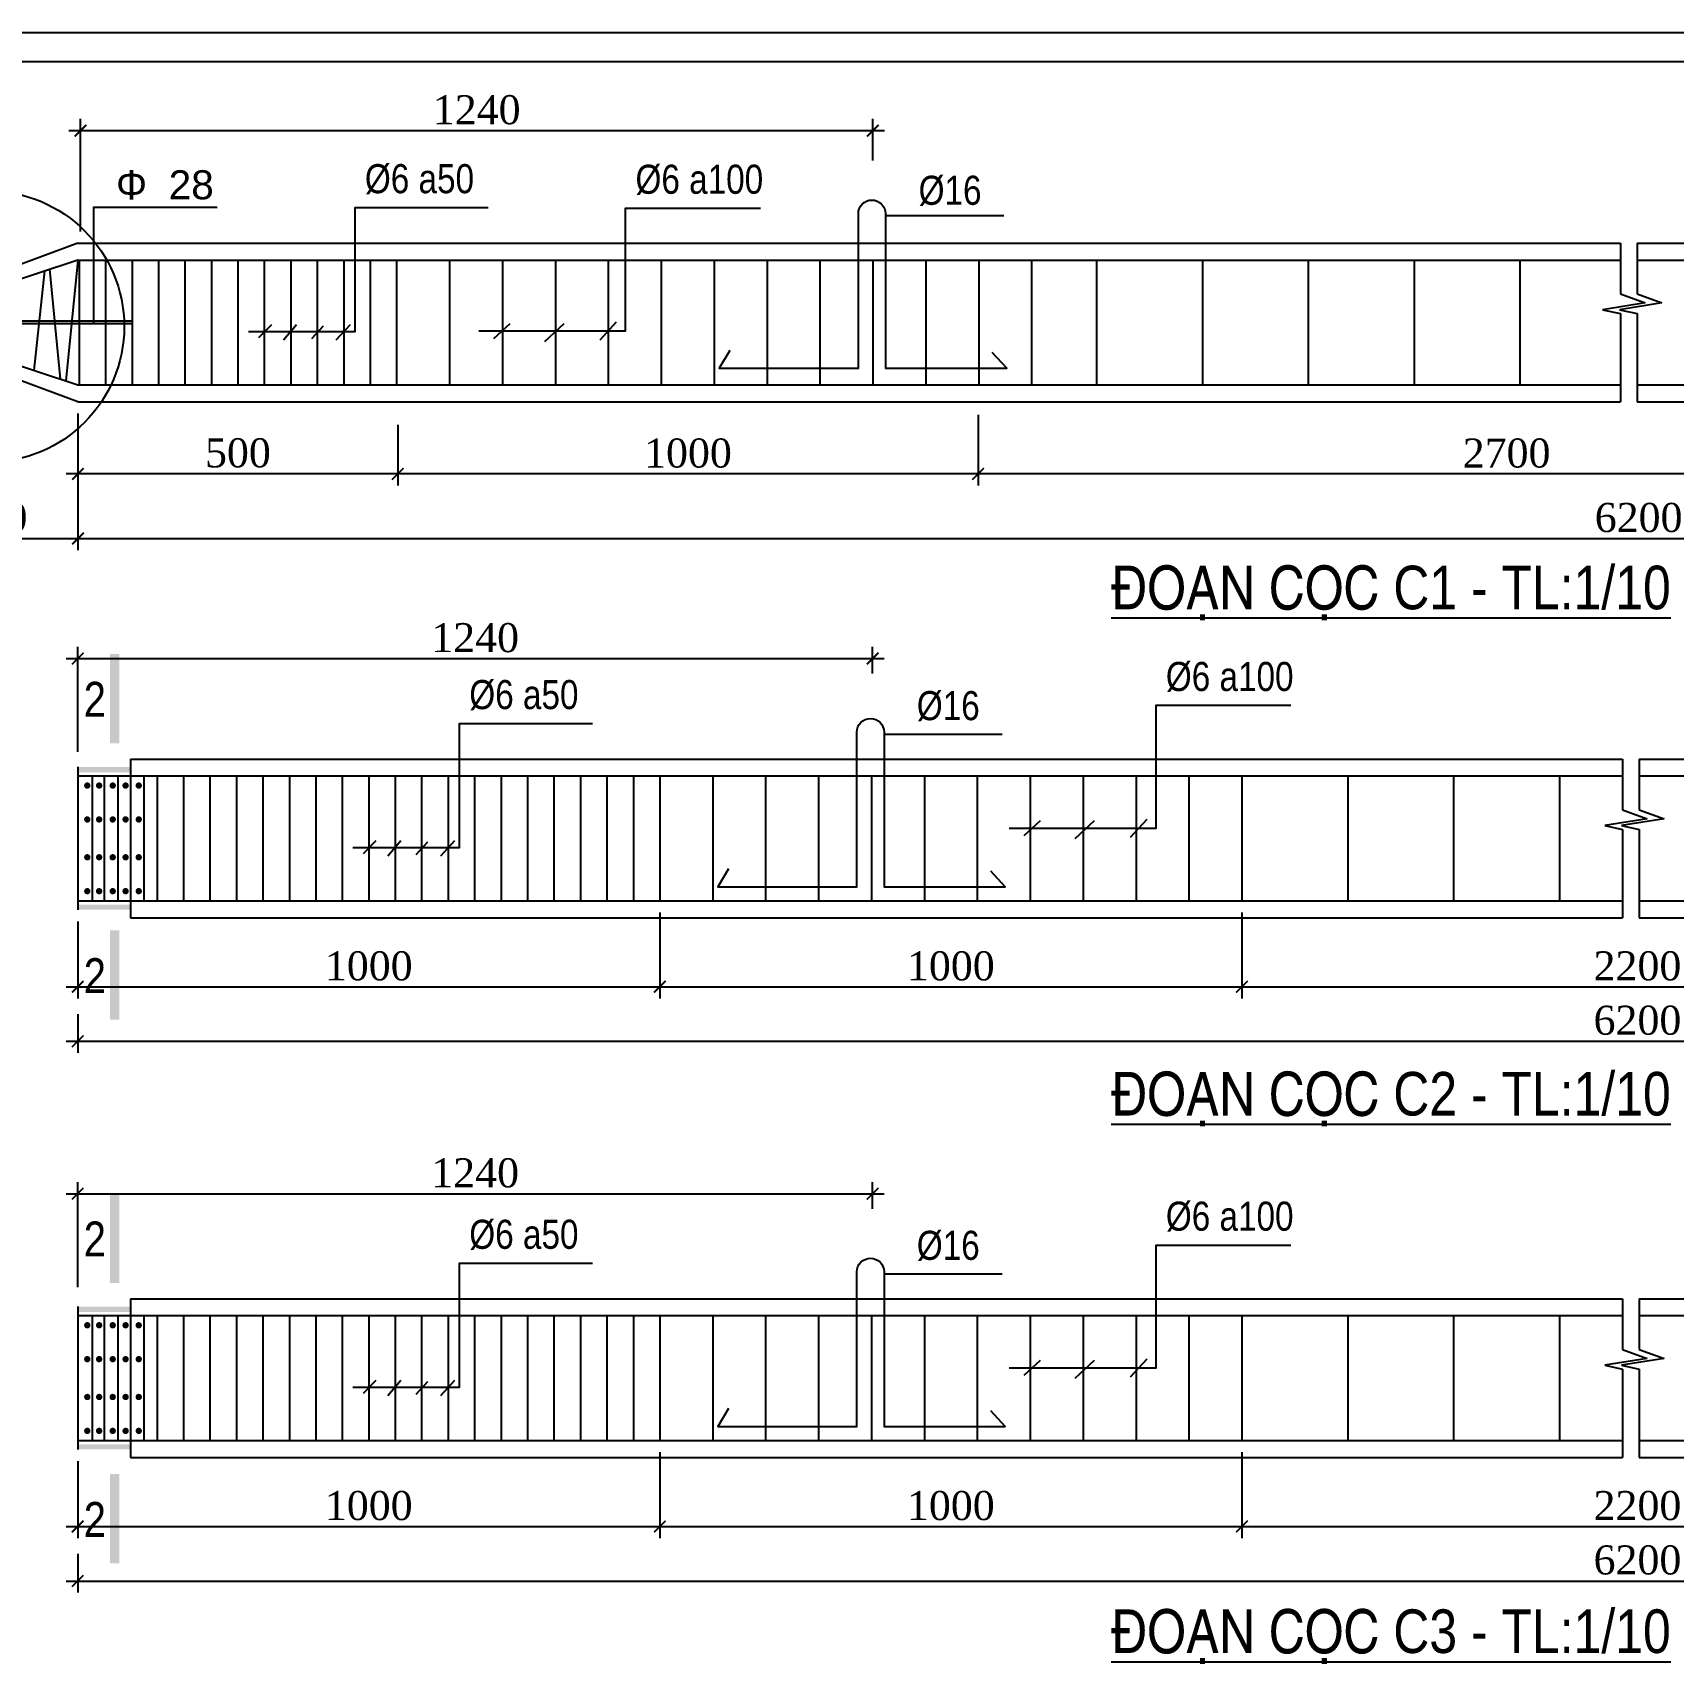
# Model space of a CAD drawing. Extents: x -28764 to 452005, y -12382 to 263221.
# Drawn here: x 235799 to 264031, y 29606 to 57742 of the extents above; entities that cross this region are included whole.
import ezdxf

# ---------------------------------------------------------------- set-up
doc = ezdxf.new("R2010")
doc.units = 0
doc.header["$MEASUREMENT"] = 0
doc.linetypes.add('DASHED2', pattern=[9.525, 6.35, -3.175])
doc.layers.get('0').update_dxf_attribs({"linetype": 'CONTINUOUS'})
doc.layers.get('DEFPOINTS').update_dxf_attribs({"linetype": 'CONTINUOUS'})
for name, color, linetype in [('BAOMANH', 2, 'DASHED2'), ('cot', 8, 'CONTINUOUS'), ('DAI', 4, 'CONTINUOUS'), ('TEXT', 7, 'CONTINUOUS'), ('THEP', 6, 'CONTINUOUS'), ('TUONG', 7, 'CONTINUOUS')]:
    doc.layers.add(name, color=color, linetype=linetype)
doc.styles.add('DIM-NEW', font='')
doc.styles.add('T2', font='')
doc.styles.get('DIM-NEW').set_extended_font_data('VNI-Helve-Condense')
doc.styles.get('T2').set_extended_font_data('VNI-Times')
doc.dimstyles.new('TL10', dxfattribs={"dimtxt": 500, "dimasz": 200, "dimexe": 200, "dimexo": 200, "dimgap": 100, "dimtad": 1, "dimdec": 0, "dimlfac": 0.1, "dimzin": 0, "dimdsep": 46, "dimtxsty": 'T2', "dimblk": 'ARCHTICK', "dimcen": 250, "dimdle": 200, "dimclrd": 1, "dimclre": 1, "dimclrt": 2, "dimadec": 0, "dimazin": 0, "dimtfac": 1, "dimtdec": 0, "dimtix": 1, "dimtofl": 0, "dimtmove": 0, "dimatfit": 0, "dimldrblk": 'ARCHTICK', "dimfxl": 1, "dimtolj": 1, "dimtzin": 0, "dimlwd": -1, "dimlwe": -1, "dimarcsym": 0})

# ---------------------------------------------------------------- blocks, each defined once
blk = doc.blocks.new('_ARCHTICK')
at = {"color": 0, "linetype": 'ByBlock', "const_width": 0.15}
blk.add_lwpolyline([(-0.5, -0.5), (0.5, 0.5)], dxfattribs=at)
blk = doc.blocks.new('*D125')
at = {"layer": 'DEFPOINTS', "color": 0, "transparency": 16777216}
for p in [(250257, 56058), (250257, 55342), (236621, 54121)]:
    blk.add_point(p, dxfattribs=at)
at = {"layer": 'TUONG', "color": 1, "transparency": 16777216}
for p, q in [((236621, 54321), (236621, 56258)), ((250257, 55542), (250257, 56258)), ((236421, 56058), (250457, 56058))]:
    blk.add_line(p, q, dxfattribs=at)
at = {"layer": 'TUONG', "color": 1, "transparency": 16777216, "xscale": 200, "yscale": 200, "zscale": 200, "rotation": 180}
blk.add_blockref('_ARCHTICK', (236621, 56058), dxfattribs=at)
at = {"layer": 'TUONG', "color": 1, "transparency": 16777216, "xscale": 200, "yscale": 200, "zscale": 200}
blk.add_blockref('_ARCHTICK', (250257, 56058), dxfattribs=at)
at = {"layer": 'TUONG', "color": 2, "transparency": 16777216, "insert": (243439, 56414), "char_height": 500, "attachment_point": 5, "style": 'T2'}
blk.add_mtext('\\A1;1240', dxfattribs=at)
blk = doc.blocks.new('*D128')
at = {"layer": 'DEFPOINTS', "color": 0, "transparency": 16777216}
for p in [(290260, 41320), (236572, 41047), (290260, 40381)]:
    blk.add_point(p, dxfattribs=at)
at = {"layer": 'TUONG', "color": 1, "transparency": 16777216}
for p, q in [((290260, 41120), (290260, 40181)), ((236572, 40847), (236572, 40181)), ((236372, 40381), (290460, 40381))]:
    blk.add_line(p, q, dxfattribs=at)
at = {"layer": 'TUONG', "color": 1, "transparency": 16777216, "xscale": 200, "yscale": 200, "zscale": 200, "rotation": 180}
blk.add_blockref('_ARCHTICK', (236572, 40381), dxfattribs=at)
at = {"layer": 'TUONG', "color": 1, "transparency": 16777216, "xscale": 200, "yscale": 200, "zscale": 200}
blk.add_blockref('_ARCHTICK', (290260, 40381), dxfattribs=at)
at = {"layer": 'TUONG', "color": 2, "transparency": 16777216, "insert": (263416, 40740), "char_height": 500, "attachment_point": 5, "style": 'T2'}
blk.add_mtext('\\A1;6200', dxfattribs=at)
blk = doc.blocks.new('*D129')
at = {"layer": 'DEFPOINTS', "color": 0, "transparency": 16777216}
for p in [(290296, 51072), (236576, 50148), (290296, 49036)]:
    blk.add_point(p, dxfattribs=at)
at = {"layer": 'TUONG', "color": 1, "transparency": 16777216}
for p, q in [((290296, 50872), (290296, 48836)), ((236576, 49948), (236576, 48836)), ((236376, 49036), (290496, 49036))]:
    blk.add_line(p, q, dxfattribs=at)
at = {"layer": 'TUONG', "color": 1, "transparency": 16777216, "xscale": 200, "yscale": 200, "zscale": 200, "rotation": 180}
blk.add_blockref('_ARCHTICK', (236576, 49036), dxfattribs=at)
at = {"layer": 'TUONG', "color": 1, "transparency": 16777216, "xscale": 200, "yscale": 200, "zscale": 200}
blk.add_blockref('_ARCHTICK', (290296, 49036), dxfattribs=at)
at = {"layer": 'TUONG', "color": 2, "transparency": 16777216, "insert": (263436, 49395), "char_height": 500, "attachment_point": 5, "style": 'T2'}
blk.add_mtext('\\A1;6200', dxfattribs=at)
blk = doc.blocks.new('*D111')
at = {"layer": 'DEFPOINTS', "color": 0, "transparency": 16777216}
for p in [(256608, 42799), (246590, 42508), (256608, 41320)]:
    blk.add_point(p, dxfattribs=at)
at = {"layer": 'TUONG', "color": 1, "transparency": 16777216}
for p, q in [((256608, 42599), (256608, 41120)), ((246590, 42308), (246590, 41120)), ((246390, 41320), (256808, 41320))]:
    blk.add_line(p, q, dxfattribs=at)
at = {"layer": 'TUONG', "color": 1, "transparency": 16777216, "xscale": 200, "yscale": 200, "zscale": 200, "rotation": 180}
blk.add_blockref('_ARCHTICK', (246590, 41320), dxfattribs=at)
at = {"layer": 'TUONG', "color": 1, "transparency": 16777216, "xscale": 200, "yscale": 200, "zscale": 200}
blk.add_blockref('_ARCHTICK', (256608, 41320), dxfattribs=at)
at = {"layer": 'TUONG', "color": 2, "transparency": 16777216, "insert": (251599, 41676), "char_height": 500, "attachment_point": 5, "style": 'T2'}
blk.add_mtext('\\A1;1000', dxfattribs=at)
blk = doc.blocks.new('*D112')
at = {"layer": 'DEFPOINTS', "color": 0, "transparency": 16777216}
for p in [(250253, 46970), (250253, 46512), (236572, 45163)]:
    blk.add_point(p, dxfattribs=at)
at = {"layer": 'TUONG', "color": 1, "transparency": 16777216}
for p, q in [((236572, 45363), (236572, 47170)), ((250253, 46712), (250253, 47170)), ((236372, 46970), (250453, 46970))]:
    blk.add_line(p, q, dxfattribs=at)
at = {"layer": 'TUONG', "color": 1, "transparency": 16777216, "xscale": 200, "yscale": 200, "zscale": 200, "rotation": 180}
blk.add_blockref('_ARCHTICK', (236572, 46970), dxfattribs=at)
at = {"layer": 'TUONG', "color": 1, "transparency": 16777216, "xscale": 200, "yscale": 200, "zscale": 200}
blk.add_blockref('_ARCHTICK', (250253, 46970), dxfattribs=at)
at = {"layer": 'TUONG', "color": 2, "transparency": 16777216, "insert": (243412, 47326), "char_height": 500, "attachment_point": 5, "style": 'T2'}
blk.add_mtext('\\A1;1240', dxfattribs=at)
blk = doc.blocks.new('*D113')
at = {"layer": 'DEFPOINTS', "color": 0, "transparency": 16777216}
for p in [(242081, 51192), (242081, 50148), (252069, 50148)]:
    blk.add_point(p, dxfattribs=at)
at = {"layer": 'TUONG', "color": 1, "transparency": 16777216}
for p, q in [((242081, 50992), (242081, 49948)), ((252269, 50148), (241881, 50148))]:
    blk.add_line(p, q, dxfattribs=at)
at = {"layer": 'TUONG', "color": 1, "transparency": 16777216, "xscale": 200, "yscale": 200, "zscale": 200, "rotation": 180}
blk.add_blockref('_ARCHTICK', (242081, 50148), dxfattribs=at)
at = {"layer": 'TUONG', "color": 1, "transparency": 16777216, "xscale": 200, "yscale": 200, "zscale": 200}
blk.add_blockref('_ARCHTICK', (252069, 50148), dxfattribs=at)
at = {"layer": 'TUONG', "color": 2, "transparency": 16777216, "insert": (247075, 50504), "char_height": 500, "attachment_point": 5, "style": 'T2'}
blk.add_mtext('\\A1;1000', dxfattribs=at)
blk = doc.blocks.new('*D114')
at = {"layer": 'DEFPOINTS', "color": 0, "transparency": 16777216}
for p in [(236572, 42645), (246590, 42799), (246590, 41320)]:
    blk.add_point(p, dxfattribs=at)
at = {"layer": 'TUONG', "color": 1, "transparency": 16777216}
for p, q in [((236572, 42445), (236572, 41120)), ((246590, 42599), (246590, 41120)), ((236372, 41320), (246790, 41320))]:
    blk.add_line(p, q, dxfattribs=at)
at = {"layer": 'TUONG', "color": 1, "transparency": 16777216, "xscale": 200, "yscale": 200, "zscale": 200, "rotation": 180}
blk.add_blockref('_ARCHTICK', (236572, 41320), dxfattribs=at)
at = {"layer": 'TUONG', "color": 1, "transparency": 16777216, "xscale": 200, "yscale": 200, "zscale": 200}
blk.add_blockref('_ARCHTICK', (246590, 41320), dxfattribs=at)
at = {"layer": 'TUONG', "color": 2, "transparency": 16777216, "insert": (241581, 41676), "char_height": 500, "attachment_point": 5, "style": 'T2'}
blk.add_mtext('\\A1;1000', dxfattribs=at)
blk = doc.blocks.new('*D115')
at = {"layer": 'DEFPOINTS', "color": 0, "transparency": 16777216}
for p in [(236576, 51389), (242081, 50996), (236576, 50148)]:
    blk.add_point(p, dxfattribs=at)
at = {"layer": 'TUONG', "color": 1, "transparency": 16777216}
for p, q in [((236576, 51189), (236576, 49948)), ((242081, 50796), (242081, 49948)), ((242281, 50148), (236376, 50148))]:
    blk.add_line(p, q, dxfattribs=at)
at = {"layer": 'TUONG', "color": 1, "transparency": 16777216, "xscale": 200, "yscale": 200, "zscale": 200, "rotation": 180}
blk.add_blockref('_ARCHTICK', (236576, 50148), dxfattribs=at)
at = {"layer": 'TUONG', "color": 1, "transparency": 16777216, "xscale": 200, "yscale": 200, "zscale": 200}
blk.add_blockref('_ARCHTICK', (242081, 50148), dxfattribs=at)
at = {"layer": 'TUONG', "color": 2, "transparency": 16777216, "insert": (239329, 50508), "char_height": 500, "attachment_point": 5, "style": 'T2'}
blk.add_mtext('\\A1;500', dxfattribs=at)
blk = doc.blocks.new('*D116')
at = {"layer": 'DEFPOINTS', "color": 0, "transparency": 16777216}
for p in [(233703, 52450), (236576, 51192), (236576, 49036)]:
    blk.add_point(p, dxfattribs=at)
at = {"layer": 'TUONG', "color": 1, "transparency": 16777216}
for p, q in [((233703, 52250), (233703, 48836)), ((236576, 50992), (236576, 48836)), ((233503, 49036), (236776, 49036))]:
    blk.add_line(p, q, dxfattribs=at)
at = {"layer": 'TUONG', "color": 1, "transparency": 16777216, "xscale": 200, "yscale": 200, "zscale": 200, "rotation": 180}
blk.add_blockref('_ARCHTICK', (233703, 49036), dxfattribs=at)
at = {"layer": 'TUONG', "color": 1, "transparency": 16777216, "xscale": 200, "yscale": 200, "zscale": 200}
blk.add_blockref('_ARCHTICK', (236576, 49036), dxfattribs=at)
at = {"layer": 'TUONG', "color": 2, "transparency": 16777216, "insert": (235140, 49396), "char_height": 500, "attachment_point": 5, "style": 'T2'}
blk.add_mtext('\\A1;250', dxfattribs=at)
blk = doc.blocks.new('*D117')
at = {"layer": 'DEFPOINTS', "color": 0, "transparency": 16777216}
for p in [(270224, 42799), (256608, 42603), (270224, 41320)]:
    blk.add_point(p, dxfattribs=at)
at = {"layer": 'TUONG', "color": 1, "transparency": 16777216}
for p, q in [((256608, 42403), (256608, 41120)), ((270224, 42599), (270224, 41120)), ((256408, 41320), (270424, 41320))]:
    blk.add_line(p, q, dxfattribs=at)
at = {"layer": 'TUONG', "color": 1, "transparency": 16777216, "xscale": 200, "yscale": 200, "zscale": 200, "rotation": 180}
blk.add_blockref('_ARCHTICK', (256608, 41320), dxfattribs=at)
at = {"layer": 'TUONG', "color": 1, "transparency": 16777216, "xscale": 200, "yscale": 200, "zscale": 200}
blk.add_blockref('_ARCHTICK', (270224, 41320), dxfattribs=at)
at = {"layer": 'TUONG', "color": 2, "transparency": 16777216, "insert": (263416, 41676), "char_height": 500, "attachment_point": 5, "style": 'T2'}
blk.add_mtext('\\A1;2200', dxfattribs=at)
blk = doc.blocks.new('*D118')
at = {"layer": 'DEFPOINTS', "color": 0, "transparency": 16777216}
for p in [(270259, 51484), (252069, 51365), (252069, 50148)]:
    blk.add_point(p, dxfattribs=at)
at = {"layer": 'TUONG', "color": 1, "transparency": 16777216}
for p, q in [((252069, 51165), (252069, 49948)), ((270259, 51284), (270259, 49948)), ((270459, 50148), (251869, 50148))]:
    blk.add_line(p, q, dxfattribs=at)
at = {"layer": 'TUONG', "color": 1, "transparency": 16777216, "xscale": 200, "yscale": 200, "zscale": 200, "rotation": 180}
blk.add_blockref('_ARCHTICK', (252069, 50148), dxfattribs=at)
at = {"layer": 'TUONG', "color": 1, "transparency": 16777216, "xscale": 200, "yscale": 200, "zscale": 200}
blk.add_blockref('_ARCHTICK', (270259, 50148), dxfattribs=at)
at = {"layer": 'TUONG', "color": 2, "transparency": 16777216, "insert": (261164, 50504), "char_height": 500, "attachment_point": 5, "style": 'T2'}
blk.add_mtext('\\A1;2700', dxfattribs=at)
blk = doc.blocks.new('*D144')
at = {"layer": 'DEFPOINTS', "color": 0, "transparency": 16777216}
for p in [(270224, 33509), (256608, 33312), (270224, 32029)]:
    blk.add_point(p, dxfattribs=at)
at = {"layer": 'TUONG', "color": 1, "transparency": 16777216}
for p, q in [((256608, 33112), (256608, 31829)), ((270224, 33309), (270224, 31829)), ((256408, 32029), (270424, 32029))]:
    blk.add_line(p, q, dxfattribs=at)
at = {"layer": 'TUONG', "color": 1, "transparency": 16777216, "xscale": 200, "yscale": 200, "zscale": 200, "rotation": 180}
blk.add_blockref('_ARCHTICK', (256608, 32029), dxfattribs=at)
at = {"layer": 'TUONG', "color": 1, "transparency": 16777216, "xscale": 200, "yscale": 200, "zscale": 200}
blk.add_blockref('_ARCHTICK', (270224, 32029), dxfattribs=at)
at = {"layer": 'TUONG', "color": 2, "transparency": 16777216, "insert": (263416, 32385), "char_height": 500, "attachment_point": 5, "style": 'T2'}
blk.add_mtext('\\A1;2200', dxfattribs=at)
blk = doc.blocks.new('*D143')
at = {"layer": 'DEFPOINTS', "color": 0, "transparency": 16777216}
for p in [(236572, 33354), (246590, 33509), (246590, 32029)]:
    blk.add_point(p, dxfattribs=at)
at = {"layer": 'TUONG', "color": 1, "transparency": 16777216}
for p, q in [((236572, 33154), (236572, 31829)), ((246590, 33309), (246590, 31829)), ((236372, 32029), (246790, 32029))]:
    blk.add_line(p, q, dxfattribs=at)
at = {"layer": 'TUONG', "color": 1, "transparency": 16777216, "xscale": 200, "yscale": 200, "zscale": 200, "rotation": 180}
blk.add_blockref('_ARCHTICK', (236572, 32029), dxfattribs=at)
at = {"layer": 'TUONG', "color": 1, "transparency": 16777216, "xscale": 200, "yscale": 200, "zscale": 200}
blk.add_blockref('_ARCHTICK', (246590, 32029), dxfattribs=at)
at = {"layer": 'TUONG', "color": 2, "transparency": 16777216, "insert": (241581, 32385), "char_height": 500, "attachment_point": 5, "style": 'T2'}
blk.add_mtext('\\A1;1000', dxfattribs=at)
blk = doc.blocks.new('*D142')
at = {"layer": 'DEFPOINTS', "color": 0, "transparency": 16777216}
for p in [(250253, 37757), (250253, 37298), (236572, 35949)]:
    blk.add_point(p, dxfattribs=at)
at = {"layer": 'TUONG', "color": 1, "transparency": 16777216}
for p, q in [((236572, 36149), (236572, 37957)), ((250253, 37498), (250253, 37957)), ((236372, 37757), (250453, 37757))]:
    blk.add_line(p, q, dxfattribs=at)
at = {"layer": 'TUONG', "color": 1, "transparency": 16777216, "xscale": 200, "yscale": 200, "zscale": 200, "rotation": 180}
blk.add_blockref('_ARCHTICK', (236572, 37757), dxfattribs=at)
at = {"layer": 'TUONG', "color": 1, "transparency": 16777216, "xscale": 200, "yscale": 200, "zscale": 200}
blk.add_blockref('_ARCHTICK', (250253, 37757), dxfattribs=at)
at = {"layer": 'TUONG', "color": 2, "transparency": 16777216, "insert": (243412, 38113), "char_height": 500, "attachment_point": 5, "style": 'T2'}
blk.add_mtext('\\A1;1240', dxfattribs=at)
blk = doc.blocks.new('*D141')
at = {"layer": 'DEFPOINTS', "color": 0, "transparency": 16777216}
for p in [(256608, 33509), (246590, 33217), (256608, 32029)]:
    blk.add_point(p, dxfattribs=at)
at = {"layer": 'TUONG', "color": 1, "transparency": 16777216}
for p, q in [((256608, 33309), (256608, 31829)), ((246590, 33017), (246590, 31829)), ((246390, 32029), (256808, 32029))]:
    blk.add_line(p, q, dxfattribs=at)
at = {"layer": 'TUONG', "color": 1, "transparency": 16777216, "xscale": 200, "yscale": 200, "zscale": 200, "rotation": 180}
blk.add_blockref('_ARCHTICK', (246590, 32029), dxfattribs=at)
at = {"layer": 'TUONG', "color": 1, "transparency": 16777216, "xscale": 200, "yscale": 200, "zscale": 200}
blk.add_blockref('_ARCHTICK', (256608, 32029), dxfattribs=at)
at = {"layer": 'TUONG', "color": 2, "transparency": 16777216, "insert": (251599, 32385), "char_height": 500, "attachment_point": 5, "style": 'T2'}
blk.add_mtext('\\A1;1000', dxfattribs=at)
blk = doc.blocks.new('*D140')
at = {"layer": 'DEFPOINTS', "color": 0, "transparency": 16777216}
for p in [(290260, 32029), (236572, 31756), (290260, 31090)]:
    blk.add_point(p, dxfattribs=at)
at = {"layer": 'TUONG', "color": 1, "transparency": 16777216}
for p, q in [((290260, 31829), (290260, 30890)), ((236572, 31556), (236572, 30890)), ((236372, 31090), (290460, 31090))]:
    blk.add_line(p, q, dxfattribs=at)
at = {"layer": 'TUONG', "color": 1, "transparency": 16777216, "xscale": 200, "yscale": 200, "zscale": 200, "rotation": 180}
blk.add_blockref('_ARCHTICK', (236572, 31090), dxfattribs=at)
at = {"layer": 'TUONG', "color": 1, "transparency": 16777216, "xscale": 200, "yscale": 200, "zscale": 200}
blk.add_blockref('_ARCHTICK', (290260, 31090), dxfattribs=at)
at = {"layer": 'TUONG', "color": 2, "transparency": 16777216, "insert": (263416, 31449), "char_height": 500, "attachment_point": 5, "style": 'T2'}
blk.add_mtext('\\A1;6200', dxfattribs=at)

msp = doc.modelspace()

# ---------------------------------------------------------------- hatches: boundary and pattern name
at = {"layer": 'TUONG'}
h = msp.add_hatch(color=256, dxfattribs=at)
h.paths.add_polyline_path([(236571.6, 45103.6), (237482.4, 45103.6), (237482.4, 45012.5), (236571.6, 45012.5)])
h.paths.add_polyline_path([(236571.6, 42735.7), (237482.4, 42735.7), (237482.4, 42644.6), (236571.6, 42644.6)])
h = msp.add_hatch(color=256, dxfattribs=at)
h.paths.add_polyline_path([(236571.6, 35812.9), (237482.4, 35812.9), (237482.4, 35721.8), (236571.6, 35721.8)])
h.paths.add_polyline_path([(236571.6, 33444.9), (237482.4, 33444.9), (237482.4, 33353.9), (236571.6, 33353.9)])

# ---------------------------------------------------------------- linework, layer by layer
at = {"layer": 'BAOMANH', "color": 2, "linetype": 'Continuous', "ltscale": 50}
for points in [[(239690.8, 52496.8), (239912.7, 52718.5)], [(240114.4, 52456.5), (240336.3, 52718.5)], [(240598.6, 52476.6), (240800.3, 52698.4)], [(241022.3, 52456.5), (241264.3, 52718.5)], [(243731.9, 52481.8), (244015.7, 52739.6)], [(244609.1, 52430.3), (244944.5, 52739.6)], [(245563.7, 52456.1), (245847.5, 52765.4)], [(252859.6, 43922.1), (253143.4, 44179.9)], [(253736.8, 43870.6), (254072.2, 44179.9)], [(254691.4, 43896.3), (254975.3, 44205.7)], [(241487.8, 43615.7), (241709.7, 43837.4)], [(241911.4, 43575.4), (242133.3, 43837.4)], [(242395.6, 43595.6), (242597.3, 43817.3)], [(242819.2, 43575.4), (243061.3, 43837.4)], [(252859.6, 34631.4), (253143.4, 34889.2)], [(253736.8, 34579.8), (254072.2, 34889.2)], [(254691.4, 34605.6), (254975.3, 34914.9)], [(241487.8, 34325), (241709.7, 34546.7)], [(241911.4, 34284.7), (242133.3, 34546.7)], [(242395.6, 34304.8), (242597.3, 34526.5)], [(242819.2, 34284.7), (243061.3, 34546.7)]]:
    msp.add_lwpolyline(points, dxfattribs=at)
at = {"layer": 'cot', "lineweight": -2, "ltscale": 10}
for points in [[(236852.1, 52741), (236852.1, 54741), (238972.3, 54741)], [(239509.2, 52597.6), (241345, 52597.6), (241345, 54734.1), (243637.6, 54734.1)], [(243473.9, 52610.7), (246002.3, 52610.7), (246002.3, 54724.5), (248324.4, 54724.5)], [(252509, 54590), (250474.6, 54590)], [(252601.6, 44051), (255130.1, 44051), (255130.1, 46164.8), (257452.1, 46164.8)], [(241306.2, 43716.5), (243142, 43716.5), (243142, 45853), (245434.5, 45853)], [(252484.1, 45663.2), (250449.7, 45663.2)], [(252601.6, 34760.3), (255130.1, 34760.3), (255130.1, 36874), (257452.1, 36874)], [(241306.2, 34425.8), (243142, 34425.8), (243142, 36562.3), (245434.5, 36562.3)], [(252484.1, 36372.4), (250449.7, 36372.4)]]:
    msp.add_lwpolyline(points, dxfattribs=at)
at = {"layer": 'DAI', "color": 3, "linetype": 'Continuous', "ltscale": 100}
for p, q in [((236002.5, 53643.5), (235818.2, 51930)), ((236278.5, 51778.5), (236093, 53670)), ((236576.4, 53829.9), (236368.6, 51748.9)), ((236596.1, 53829.9), (236596.1, 51680.5)), ((237051.5, 53829.9), (237051.5, 51680.5)), ((237506.9, 53829.9), (237506.9, 51680.5)), ((237962.3, 53829.9), (237962.3, 51680.5)), ((238417.6, 53829.9), (238417.6, 51680.5)), ((238873, 53829.9), (238873, 51680.5)), ((239328.4, 53829.9), (239328.4, 51680.5)), ((239783.8, 53829.9), (239783.8, 51680.5)), ((240239.1, 53829.9), (240239.1, 51680.5)), ((240694.5, 53829.9), (240694.5, 51680.5)), ((241149.9, 53829.9), (241149.9, 51680.5)), ((241605.2, 53829.9), (241605.2, 51680.5)), ((241605.2, 53829.9), (241605.2, 51680.5)), ((242060.6, 53829.9), (242060.6, 51680.5)), ((242971.4, 53829.9), (242971.4, 51680.5)), ((243882.1, 53829.9), (243882.1, 51680.5)), ((244792.9, 53829.9), (244792.9, 51680.5)), ((245703.6, 53829.9), (245703.6, 51680.5)), ((246614.4, 53829.9), (246614.4, 51680.5)), ((247525.1, 53829.9), (247525.1, 51680.5)), ((248435.8, 53829.9), (248435.8, 51680.5)), ((249346.6, 53829.9), (249346.6, 51680.5)), ((250257.3, 53829.9), (250257.3, 51680.5)), ((251167.7, 53829.9), (251167.7, 51680.5)), ((252078.1, 53829.9), (252078.1, 51680.5)), ((252988.5, 53829.9), (252988.5, 51680.5)), ((254107.2, 53829.9), (254107.2, 51680.5)), ((255928.7, 53829.9), (255928.7, 51680.5)), ((257750.2, 53829.9), (257750.2, 51680.5)), ((259571.7, 53829.9), (259571.7, 51680.5)), ((261393.2, 53829.9), (261393.2, 51680.5)), ((236823, 44948.8), (236823, 42799.4)), ((237027, 44948.8), (237027, 42799.4)), ((237260.1, 44948.8), (237260.1, 42799.4)), ((237708.2, 44948.8), (237708.2, 42799.4)), ((237937.7, 44948.8), (237937.7, 42799.4)), ((238393.1, 44948.8), (238393.1, 42799.4)), ((238848.5, 44948.8), (238848.5, 42799.4)), ((239303.9, 44948.8), (239303.9, 42799.4)), ((239759.2, 44948.8), (239759.2, 42799.4)), ((240214.6, 44948.8), (240214.6, 42799.4)), ((240670, 44948.8), (240670, 42799.4)), ((241125.4, 44948.8), (241125.4, 42799.4)), ((241580.7, 44948.8), (241580.7, 42799.4)), ((242036.1, 44948.8), (242036.1, 42799.4)), ((242491.5, 44948.8), (242491.5, 42799.4)), ((242946.8, 44948.8), (242946.8, 42799.4)), ((243402.2, 44948.8), (243402.2, 42799.4)), ((243857.6, 44948.8), (243857.6, 42799.4)), ((244313, 44948.8), (244313, 42799.4)), ((244768.3, 44948.8), (244768.3, 42799.4)), ((245223.7, 44948.8), (245223.7, 42799.4)), ((245679.1, 44948.8), (245679.1, 42799.4)), ((246134.5, 44948.8), (246134.5, 42799.4)), ((246589.8, 44948.8), (246589.8, 42799.4)), ((247500.6, 44948.8), (247500.6, 42799.4)), ((248411.3, 44948.8), (248411.3, 42799.4)), ((249322.1, 44948.8), (249322.1, 42799.4)), ((250232.8, 44948.8), (250232.8, 42799.4)), ((251143.6, 44948.8), (251143.6, 42799.4)), ((252054.3, 44948.8), (252054.3, 42799.4)), ((252965.1, 44948.8), (252965.1, 42799.4)), ((253875.8, 44948.8), (253875.8, 42799.4)), ((254786.6, 44948.8), (254786.6, 42799.4)), ((255697.3, 44948.8), (255697.3, 42799.4)), ((256608.1, 44948.8), (256608.1, 42799.4)), ((258429.5, 44948.8), (258429.5, 42799.4)), ((260251, 44948.8), (260251, 42799.4)), ((262072.5, 44948.8), (262072.5, 42799.4)), ((236823, 35658), (236823, 33508.7)), ((237027, 35658), (237027, 33508.7)), ((237260.1, 35658), (237260.1, 33508.7)), ((237708.2, 35658), (237708.2, 33508.7)), ((237937.7, 35658), (237937.7, 33508.7)), ((238393.1, 35658), (238393.1, 33508.7)), ((238848.5, 35658), (238848.5, 33508.7)), ((239303.9, 35658), (239303.9, 33508.7)), ((239759.2, 35658), (239759.2, 33508.7)), ((240214.6, 35658), (240214.6, 33508.7)), ((240670, 35658), (240670, 33508.7)), ((241125.4, 35658), (241125.4, 33508.7)), ((241580.7, 35658), (241580.7, 33508.7)), ((242036.1, 35658), (242036.1, 33508.7)), ((242491.5, 35658), (242491.5, 33508.7)), ((242946.8, 35658), (242946.8, 33508.7)), ((243402.2, 35658), (243402.2, 33508.7)), ((243857.6, 35658), (243857.6, 33508.7)), ((244313, 35658), (244313, 33508.7)), ((244768.3, 35658), (244768.3, 33508.7)), ((245223.7, 35658), (245223.7, 33508.7)), ((245679.1, 35658), (245679.1, 33508.7)), ((246134.5, 35658), (246134.5, 33508.7)), ((246589.8, 35658), (246589.8, 33508.7)), ((247500.6, 35658), (247500.6, 33508.7)), ((248411.3, 35658), (248411.3, 33508.7)), ((249322.1, 35658), (249322.1, 33508.7)), ((250232.8, 35658), (250232.8, 33508.7)), ((251143.6, 35658), (251143.6, 33508.7)), ((252054.3, 35658), (252054.3, 33508.7)), ((252965.1, 35658), (252965.1, 33508.7)), ((253875.8, 35658), (253875.8, 33508.7)), ((254786.6, 35658), (254786.6, 33508.7)), ((255697.3, 35658), (255697.3, 33508.7)), ((256608.1, 35658), (256608.1, 33508.7)), ((258429.5, 35658), (258429.5, 33508.7)), ((260251, 35658), (260251, 33508.7)), ((262072.5, 35658), (262072.5, 33508.7))]:
    msp.add_line(p, q, dxfattribs=at)
at = {"layer": 'TEXT', "ltscale": 10}
for points in [[(237286, 47049.2), (237128.5, 47049.2), (237286, 45511.2), (237128.5, 45511.2)], [(237286, 42291.8), (237128.5, 42291.8), (237286, 40753.7), (237128.5, 40753.7)], [(237286, 37758.5), (237128.5, 37758.5), (237286, 36220.4), (237128.5, 36220.4)], [(237286, 32930.9), (237128.5, 32930.9), (237286, 31392.8), (237128.5, 31392.8)]]:
    msp.add_trace(points, dxfattribs=at)
at = {"layer": 'THEP', "ltscale": 10}
for p, q in [((236576.4, 53829.9), (233703.3, 52884.5)), ((236576.4, 53829.9), (263123.4, 53829.9)), ((263411.3, 53829.9), (290295.6, 53829.9)), ((237506.9, 52778.8), (232953.2, 52778.8)), ((237506.9, 52731.6), (232953.2, 52731.6)), ((233703.3, 52625.9), (236576.4, 51680.5)), ((236576.4, 51680.5), (263123.4, 51680.5)), ((263411.3, 51680.5), (290295.6, 51680.5)), ((236571.6, 44948.8), (263159.7, 44948.8)), ((263447.6, 44948.8), (290260.2, 44948.8)), ((236571.6, 42799.4), (263159.7, 42799.4)), ((263447.6, 42799.4), (290260.2, 42799.4)), ((236571.6, 35658), (263159.7, 35658)), ((263447.6, 35658), (290260.2, 35658)), ((236571.6, 33508.7), (263159.7, 33508.7)), ((263447.6, 33508.7), (290260.2, 33508.7))]:
    msp.add_line(p, q, dxfattribs=at)
msp.add_lwpolyline([(208246.7, 57241.8), (208246.7, -1158.2), (291346.7, -1158.2), (291346.7, 57241.8)], close=True, dxfattribs=at)
for points in [[(247794.4, 52275), (247614.5, 51969.5), (250006.9, 51969.5), (250006.9, 54629.3, -1), (250474.6, 54629.3), (250474.6, 51969.5), (252561.1, 51969.5), (252309.3, 52239)], [(247769.6, 43348.2), (247589.7, 43042.6), (249982, 43042.6), (249982, 45702.5, -1), (250449.7, 45702.5), (250449.7, 43042.6), (252536.3, 43042.6), (252284.5, 43312.2)], [(247769.6, 34057.4), (247589.7, 33751.9), (249982, 33751.9), (249982, 36411.7, -1), (250449.7, 36411.7), (250449.7, 33751.9), (252536.3, 33751.9), (252284.5, 34021.5)]]:
    msp.add_lwpolyline(points, format="xyb", dxfattribs=at)
at = {"layer": 'THEP', "ltscale": 10, "const_width": 54.6}
for points in [[(236764.3, 44783.3, -1), (236709.6, 44783.3, -1)], [(236968.3, 44783.3, -1), (236913.6, 44783.3, -1)], [(237201.4, 44783.3, -1), (237146.8, 44783.3, -1)], [(237423.6, 44783.3, -1), (237369, 44783.3, -1)], [(237649.5, 44783.3, -1), (237594.9, 44783.3, -1)], [(236764.3, 44199.7, -1), (236709.6, 44199.7, -1)], [(236968.3, 44199.7, -1), (236913.6, 44199.7, -1)], [(237201.4, 44199.7, -1), (237146.8, 44199.7, -1)], [(237423.6, 44199.7, -1), (237369, 44199.7, -1)], [(237649.5, 44199.7, -1), (237594.9, 44199.7, -1)], [(236764.3, 43548.6, 1), (236709.6, 43548.6, 1)], [(236968.3, 43548.6, 1), (236913.6, 43548.6, 1)], [(237201.4, 43548.6, 1), (237146.8, 43548.6, 1)], [(237423.6, 43548.6, 1), (237369, 43548.6, 1)], [(237649.5, 43548.6, 1), (237594.9, 43548.6, 1)], [(236764.3, 42964.9, 1), (236709.6, 42964.9, 1)], [(236968.3, 42964.9, 1), (236913.6, 42964.9, 1)], [(237201.4, 42964.9, 1), (237146.8, 42964.9, 1)], [(237423.6, 42964.9, 1), (237369, 42964.9, 1)], [(237649.5, 42964.9, 1), (237594.9, 42964.9, 1)], [(236764.3, 35492.6, -1), (236709.6, 35492.6, -1)], [(236968.3, 35492.6, -1), (236913.6, 35492.6, -1)], [(237201.4, 35492.6, -1), (237146.8, 35492.6, -1)], [(237423.6, 35492.6, -1), (237369, 35492.6, -1)], [(237649.5, 35492.6, -1), (237594.9, 35492.6, -1)], [(236764.3, 34908.9, -1), (236709.6, 34908.9, -1)], [(236968.3, 34908.9, -1), (236913.6, 34908.9, -1)], [(237201.4, 34908.9, -1), (237146.8, 34908.9, -1)], [(237423.6, 34908.9, -1), (237369, 34908.9, -1)], [(237649.5, 34908.9, -1), (237594.9, 34908.9, -1)], [(236764.3, 34257.8, 1), (236709.6, 34257.8, 1)], [(236968.3, 34257.8, 1), (236913.6, 34257.8, 1)], [(237201.4, 34257.8, 1), (237146.8, 34257.8, 1)], [(237423.6, 34257.8, 1), (237369, 34257.8, 1)], [(237649.5, 34257.8, 1), (237594.9, 34257.8, 1)], [(236764.3, 33674.2, 1), (236709.6, 33674.2, 1)], [(236968.3, 33674.2, 1), (236913.6, 33674.2, 1)], [(237201.4, 33674.2, 1), (237146.8, 33674.2, 1)], [(237423.6, 33674.2, 1), (237369, 33674.2, 1)], [(237649.5, 33674.2, 1), (237594.9, 33674.2, 1)]]:
    msp.add_lwpolyline(points, format="xyb", close=True, dxfattribs=at)
at = {"layer": 'THEP', "ltscale": 10}
msp.add_solid([(232953.2, 52731.6), (237506.9, 52731.6), (232953.2, 52778.8), (237506.9, 52778.8)], dxfattribs=at)
at = {"layer": 'TUONG'}
for p, q in [((236576.4, 54121.3), (233703.3, 53060.2)), ((236576.4, 54121.3), (240806.6, 54121.3)), ((240806.6, 54121.3), (263123.4, 54121.3)), ((263123.4, 54121.3), (263123.4, 53247.6)), ((263411.3, 54121.3), (272700.7, 54121.3)), ((263411.3, 54121.3), (263411.3, 53247.6)), ((263549.3, 53094.4), (262816.8, 52975.3)), ((263837.3, 53094.4), (263104.7, 52975.3)), ((263123.4, 53247.6), (263549.3, 53094.4)), ((263411.3, 53247.6), (263837.3, 53094.4)), ((262816.8, 52975.3), (263123.4, 52907.2)), ((263104.7, 52975.3), (263411.3, 52907.2)), ((263123.4, 52907.2), (263123.4, 51389.1)), ((263411.3, 52907.2), (263411.3, 51389.1)), ((236576.4, 51389.1), (233703.3, 52450.2)), ((236576.4, 51389.1), (240806.6, 51389.1)), ((240806.6, 51389.1), (263123.4, 51389.1)), ((263411.3, 51389.1), (272700.7, 51389.1)), ((237482.4, 45240.2), (263159.7, 45240.2)), ((237482.4, 45240.2), (237482.4, 42508)), ((263159.7, 45240.2), (263159.7, 44366.5)), ((263447.6, 45240.2), (289349.4, 45240.2)), ((263447.6, 45240.2), (263447.6, 44366.5)), ((236571.6, 45103.6), (236571.6, 42644.6)), ((263159.7, 44366.5), (263585.6, 44213.3)), ((263447.6, 44366.5), (263873.5, 44213.3)), ((263585.6, 44213.3), (262853, 44094.2)), ((262853, 44094.2), (263159.7, 44026.1)), ((263873.5, 44213.3), (263141, 44094.2)), ((263141, 44094.2), (263447.6, 44026.1)), ((263159.7, 44026.1), (263159.7, 42508)), ((263447.6, 44026.1), (263447.6, 42508)), ((237482.4, 42508), (263159.7, 42508)), ((263447.6, 42508), (289349.4, 42508)), ((237482.4, 35949.5), (237482.4, 33217.2)), ((237482.4, 35949.5), (263159.7, 35949.5)), ((263159.7, 35949.5), (263159.7, 35075.8)), ((263447.6, 35949.5), (263447.6, 35075.8)), ((263447.6, 35949.5), (289349.4, 35949.5)), ((236571.6, 35812.9), (236571.6, 33353.9)), ((263159.7, 35075.8), (263585.6, 34922.6)), ((263447.6, 35075.8), (263873.5, 34922.6)), ((263585.6, 34922.6), (262853, 34803.5)), ((262853, 34803.5), (263159.7, 34735.4)), ((263873.5, 34922.6), (263141, 34803.5)), ((263141, 34803.5), (263447.6, 34735.4)), ((263159.7, 34735.4), (263159.7, 33217.2)), ((263447.6, 34735.4), (263447.6, 33217.2)), ((237482.4, 33217.2), (263159.7, 33217.2)), ((263447.6, 33217.2), (289349.4, 33217.2))]:
    msp.add_line(p, q, dxfattribs=at)
msp.add_lwpolyline([(207746.7, 57741.8), (207746.7, -1658.2), (291846.7, -1658.2), (291846.7, 57741.8)], close=True, dxfattribs=at)
msp.add_circle((235038.1, 52684.6), 2334.3, dxfattribs=at)

# ---------------------------------------------------------------- texts
at = {"layer": 'TEXT', "style": 'DIM-NEW'}
for s, p in [('%%2546 a50', (241514.4, 54980.4)), ('%%2546 a100', (246171.7, 54970.8)), ('%%25416', (251044.5, 54780.9)), ('%%2546 a100', (255299.4, 46411.1)), ('%%2546 a50', (243311.4, 46099.4)), ('%%25416', (251012.9, 45909.5)), ('%%2546 a100', (255299.4, 37120.4)), ('%%2546 a50', (243311.4, 36808.6)), ('%%25416', (251012.9, 36618.7))]:
    e = msp.add_text(s, height=500, dxfattribs=at)
    e.set_placement(p)
    e.dxf.unprotected_set("ltscale", 0)
for s, p in [('%%UÑOAÏN COÏC C1 - TL:1/10', (254360.8, 47818)), ('%%UÑOAÏN COÏC C2 - TL:1/10', (254360.8, 39103.2)), ('%%UÑOAÏN COÏC C3 - TL:1/10', (254360.8, 29850.6))]:
    msp.add_text(s, height=750, dxfattribs=at).set_placement(p)
at = {"layer": 'TEXT', "ltscale": 10, "style": 'DIM-NEW'}
for p in [(236675.5, 45968.3), (236675.5, 41210.9), (236675.5, 36677.6), (236675.5, 31850)]:
    msp.add_text('2', height=600, dxfattribs=at).set_placement(p)
at = {"layer": 'TEXT', "color": 7, "linetype": 'Continuous', "ltscale": 0.5, "insert": (238032.4, 55122.1), "char_height": 218.579, "width": 2428.658, "attachment_point": 5}
msp.add_mtext(' {\\fSymbol|b0|i0|c2|p18;\\H2.288x;F  \\fVNI-Helve|b0|i0|c0|p2;28}', dxfattribs=at)

# ---------------------------------------------------------------- dimensions: what is measured, and where the dimension line sits
at = {"layer": 'TUONG'}
for base, p1, p2, text, picture, middle in [((250257.3, 56057.8), (236621.4, 54121.3), (250257.3, 55341.9), '1240', '*D125', (243439.4, 56413.7)), ((236576.4, 49036.1), (233703.3, 52450.2), (236576.4, 51192.4), '250', '*D116', (235139.8, 49396.1)), ((236576.4, 50148), (242081.4, 50995.6), (236576.4, 51389.1), '500', '*D115', (239328.9, 50508.1)), ((252069.4, 50148), (270259.1, 51483.8), (252069.4, 51364.9), '2700', '*D118', (261164.2, 50504)), ((242081.4, 50148), (252069.4, 50148), (242081.4, 51192.4), '1000', '*D113', (247075.4, 50504)), ((290295.6, 49036.1), (236576.4, 50148), (290295.6, 51071.6), '6200', '*D129', (263436, 49395)), ((250252.6, 46970.4), (236571.6, 45163), (250252.6, 46512.1), '1240', '*D112', (243412.1, 47326.4)), ((246589.8, 41320.2), (236571.6, 42644.6), (246589.8, 42799.4), '1000', '*D114', (241580.7, 41676.1)), ((256608.1, 41320.2), (246589.8, 42508), (256608.1, 42799.4), '1000', '*D111', (251598.9, 41676.1)), ((270223.7, 41320.2), (256608.1, 42602.7), (270223.7, 42799.4), '2200', '*D117', (263415.9, 41676.1)), ((290260.2, 40381), (236571.6, 41046.9), (290260.2, 41320.2), '6200', '*D128', (263415.9, 40740)), ((250252.6, 37756.6), (236571.6, 35949.2), (250252.6, 37298.3), '1240', '*D142', (243412.1, 38112.6)), ((246589.8, 32029.4), (236571.6, 33353.9), (246589.8, 33508.7), '1000', '*D143', (241580.7, 32385.3)), ((256608.1, 32029.4), (246589.8, 33217.2), (256608.1, 33508.7), '1000', '*D141', (251598.9, 32385.3)), ((270223.7, 32029.4), (256608.1, 33312), (270223.7, 33508.7), '2200', '*D144', (263415.9, 32385.3)), ((290260.2, 31090.3), (236571.6, 31756.2), (290260.2, 32029.4), '6200', '*D140', (263415.9, 31449.2))]:
    dim = msp.add_linear_dim(base=base, p1=p1, p2=p2, text=text, dimstyle='TL10', override={"dimtmove": 1}, dxfattribs=at)
    dim.commit()
    dim.dimension.update_dxf_attribs({"geometry": picture, "text_midpoint": middle})

doc.saveas('drawing.dxf')
